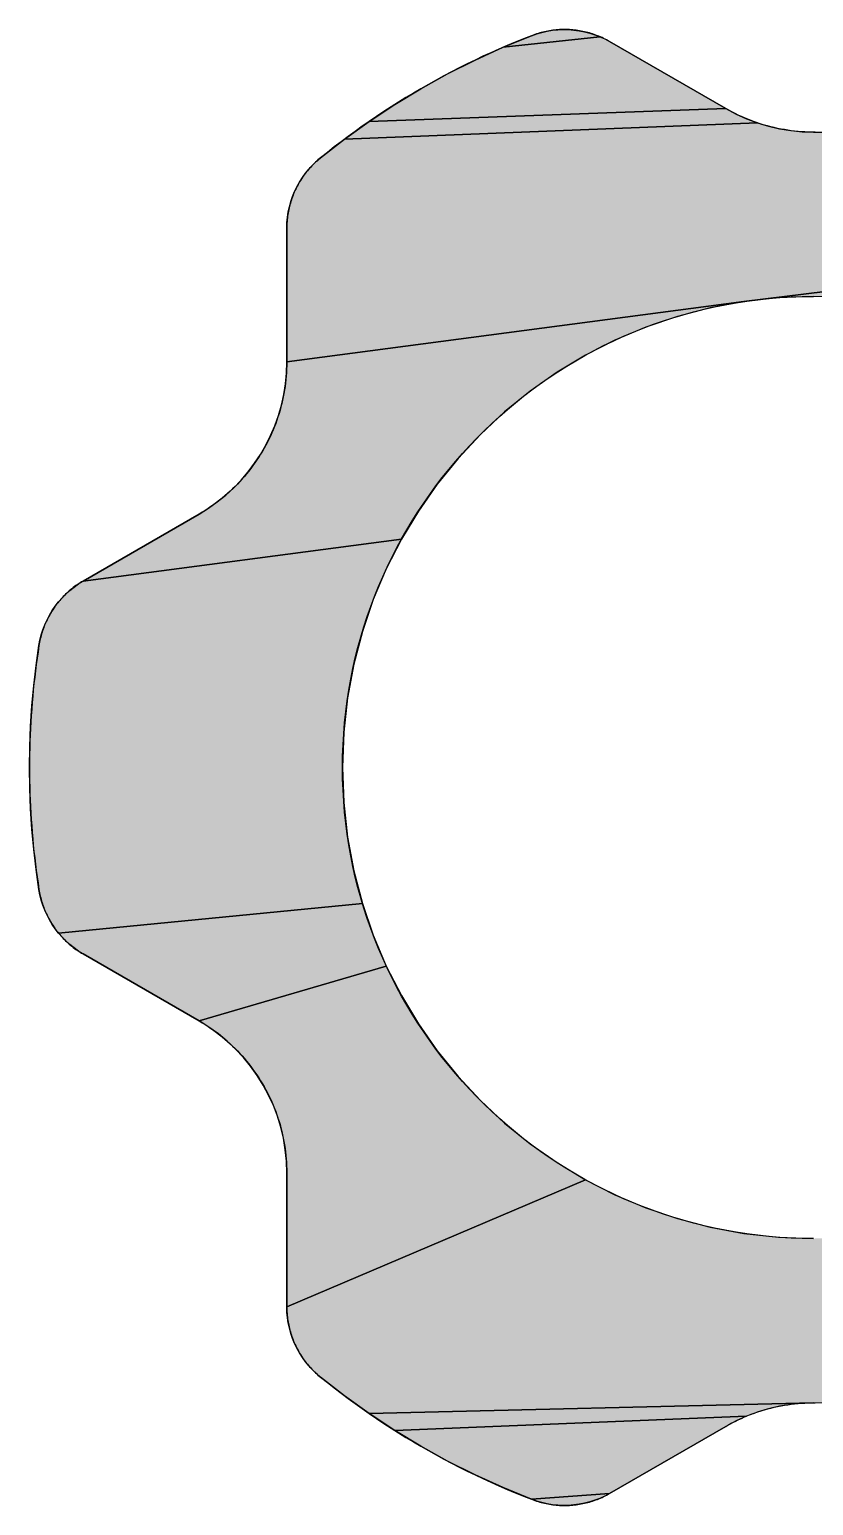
# Model space of a CAD drawing. Header units: millimetres. Extents: x 0 to 594, y 0 to 420.
# Drawn here: x 479.06 to 483.52, y 73.71 to 82.11 of the extents above; entities that cross this region are included whole.
import ezdxf

# ---------------------------------------------------------------- set-up
doc = ezdxf.new("R2010")
doc.units = ezdxf.units.MM
doc.header["$LTSCALE"] = 32.67
doc.layers.get('0').update_dxf_attribs({"linetype": 'CONTINUOUS'})

msp = doc.modelspace()

# ---------------------------------------------------------------- hatches: boundary and pattern name
at = {"linetype": 'CONTINUOUS'}
for points in [[(482.3613, 82.0412), (483.0223, 81.6599), (480.9926, 81.587), (481.1374, 81.6827), (481.2861, 81.7728), (481.4386, 81.8573), (481.5946, 81.9358), (481.754, 82.0084), (482.3057, 82.0689), (482.3339, 82.0559)], [(482.0667, 82.1084), (482.0972, 82.1098), (482.1277, 82.1093), (482.158, 82.107), (482.1883, 82.103), (482.2182, 82.0971), (482.2478, 82.0895), (482.277, 82.0801), (482.3057, 82.0689), (481.754, 82.0084), (481.9168, 82.0748), (481.9462, 82.0851), (481.9759, 82.0937), (482.006, 82.1004), (482.0363, 82.1053)], [(485.9068, 81.6827), (486.0517, 81.587), (486.1926, 81.4859), (483.5221, 81.5258), (483.5867, 81.5279), (483.6512, 81.5342), (483.7153, 81.5446), (483.7787, 81.5593), (483.8413, 81.5782), (483.9028, 81.6012), (483.9631, 81.6285), (484.0219, 81.6599), (485.2901, 82.0084), (485.4496, 81.9358), (485.6056, 81.8573), (485.7581, 81.7728)], [(483.1414, 81.6012), (483.2029, 81.5782), (480.8518, 81.4859), (480.9926, 81.587), (483.0223, 81.6599), (483.0811, 81.6285)], [(483.5221, 81.5258), (486.1926, 81.4859), (486.3293, 81.3795), (486.3528, 81.3593), (486.375, 81.3379), (486.3958, 81.3153), (486.4151, 81.2916), (486.4329, 81.2669), (486.4493, 81.2412), (486.464, 81.2147), (486.4772, 81.1873), (486.4887, 81.1592), (486.4986, 81.1304), (486.5067, 81.1009), (486.5131, 81.071), (486.5177, 81.0406), (486.5205, 81.0098), (486.5215, 80.9787), (483.1259, 80.5609), (480.5227, 80.2166), (480.5227, 80.9787), (480.5236, 81.0098), (480.5264, 81.0406), (480.531, 81.071), (480.5374, 81.1009), (480.5456, 81.1304), (480.5555, 81.1592), (480.567, 81.1873), (480.5802, 81.2147), (480.595, 81.2412), (480.6113, 81.2669), (480.6292, 81.2916), (480.6486, 81.3153), (480.6694, 81.3379), (480.6916, 81.3593), (480.7152, 81.3795), (480.8518, 81.4859), (483.2029, 81.5782), (483.2655, 81.5593), (483.3289, 81.5446), (483.3929, 81.5342), (483.4574, 81.5279)], [(483.5223, 80.59), (483.3221, 80.5827), (483.1259, 80.5609), (486.5215, 80.9787), (486.5215, 80.2166), (486.5235, 80.1539), (485.1363, 80.05), (484.9827, 80.1578), (484.8214, 80.2549), (484.6529, 80.3407), (484.4779, 80.4147), (484.2969, 80.4764), (484.1103, 80.5254), (483.9186, 80.5609), (483.7224, 80.5827)], [(482.2231, 80.2549), (482.0618, 80.1578), (481.908, 80.05), (481.7625, 79.932), (481.6256, 79.8043), (481.4979, 79.6674), (481.3799, 79.5218), (481.2721, 79.3681), (481.175, 79.2068), (479.3625, 78.9693), (480.0227, 79.351), (480.076, 79.384), (480.1268, 79.4199), (480.175, 79.4588), (480.2204, 79.5004), (480.263, 79.5445), (480.3027, 79.591), (480.3394, 79.6397), (480.373, 79.6905), (480.4035, 79.7433), (480.4307, 79.7978), (480.4546, 79.854), (480.475, 79.9117), (480.4919, 79.9706), (480.5052, 80.0307), (480.5149, 80.0919), (480.5207, 80.1539), (480.5227, 80.2166), (483.1259, 80.5609), (482.9343, 80.5254), (482.7476, 80.4764), (482.5665, 80.4147), (482.3915, 80.3407)], [(481.0892, 79.0384), (481.0152, 78.8633), (480.9534, 78.6822), (480.9045, 78.4956), (480.8689, 78.3039), (480.8472, 78.1078), (480.8398, 77.9076), (480.8472, 77.7074), (480.8689, 77.5113), (480.9045, 77.3196), (480.9534, 77.133), (479.2227, 76.9644), (479.2041, 76.9885), (479.1869, 77.0137), (479.1713, 77.0398), (479.1572, 77.0669), (479.1447, 77.0948), (479.1338, 77.1234), (479.1246, 77.1528), (479.1171, 77.1829), (479.1113, 77.2135), (479.095, 77.327), (479.0816, 77.4414), (479.071, 77.5567), (479.0635, 77.6729), (479.0589, 77.7898), (479.0574, 77.9076), (479.0589, 78.0254), (479.0635, 78.1424), (479.071, 78.2585), (479.0816, 78.3739), (479.095, 78.4884), (479.1113, 78.6021), (479.1171, 78.6327), (479.1246, 78.6626), (479.1338, 78.6919), (479.1447, 78.7205), (479.1572, 78.7484), (479.1713, 78.7754), (479.1869, 78.8015), (479.2041, 78.8266), (479.2227, 78.8506), (479.2427, 78.8736), (479.2641, 78.8954), (479.2868, 78.9159), (479.3108, 78.9351), (479.3361, 78.9529), (479.3625, 78.9693), (481.175, 79.2068)], [(480.9534, 77.133), (481.0152, 76.9519), (481.0892, 76.7769), (480.0227, 76.4646), (479.3625, 76.8459), (479.3361, 76.8622), (479.3108, 76.88), (479.2868, 76.8991), (479.2641, 76.9197), (479.2427, 76.9414), (479.2227, 76.9644)], [(481.175, 76.6084), (481.2721, 76.4471), (481.3799, 76.2934), (481.4979, 76.1478), (481.6256, 76.0109), (481.7625, 75.8832), (481.908, 75.7652), (482.0618, 75.6574), (482.2231, 75.5603), (480.5227, 74.8365), (480.5227, 75.5986), (480.5204, 75.6653), (480.5139, 75.7311), (480.503, 75.7959), (480.488, 75.8596), (480.469, 75.9218), (480.446, 75.9825), (480.4192, 76.0415), (480.3887, 76.0986), (480.3545, 76.1535), (480.3168, 76.2062), (480.2757, 76.2565), (480.2313, 76.3041), (480.1837, 76.3489), (480.133, 76.3907), (480.0793, 76.4294), (480.0227, 76.4646), (481.0892, 76.7769)], [(483.5223, 75.2252), (483.7224, 75.2325), (483.9186, 75.2543), (486.5215, 74.8365), (486.5205, 74.8055), (486.5177, 74.7747), (486.5131, 74.7444), (486.5067, 74.7144), (486.4986, 74.685), (486.4887, 74.6562), (486.4772, 74.6281), (486.464, 74.6007), (486.4493, 74.5741), (486.4329, 74.5484), (486.4151, 74.5237), (486.3958, 74.5), (486.375, 74.4773), (486.3528, 74.4559), (486.3293, 74.4357), (486.1926, 74.3293), (483.7153, 74.2707), (483.6512, 74.2812), (483.5867, 74.2874), (483.5221, 74.2895), (480.9926, 74.2282), (480.8518, 74.3293), (480.7152, 74.4357), (480.6916, 74.4559), (480.6694, 74.4773), (480.6486, 74.5), (480.6292, 74.5237), (480.6113, 74.5484), (480.595, 74.5741), (480.5802, 74.6007), (480.567, 74.6281), (480.5555, 74.6562), (480.5456, 74.685), (480.5374, 74.7144), (480.531, 74.7444), (480.5264, 74.7747), (480.5236, 74.8055), (480.5227, 74.8365), (482.2231, 75.5603), (482.3915, 75.4745), (482.5665, 75.4005), (482.7476, 75.3388), (482.9343, 75.2899), (483.1259, 75.2543), (483.3221, 75.2325)], [(483.2029, 74.2372), (483.1414, 74.2142), (481.1374, 74.1325), (480.9926, 74.2282), (483.5221, 74.2895), (483.4574, 74.2874), (483.3929, 74.2812), (483.3289, 74.2707), (483.2655, 74.2561)], [(483.0223, 74.1557), (482.3613, 73.7736), (481.9168, 73.7404), (481.754, 73.8068), (481.5946, 73.8794), (481.4386, 73.9579), (481.2861, 74.0424), (481.1374, 74.1325), (483.1414, 74.2142), (483.0811, 74.187)], [(482.3057, 73.7459), (482.277, 73.7348), (482.2478, 73.7254), (482.2182, 73.7178), (482.1883, 73.712), (482.158, 73.708), (482.1277, 73.7057), (482.0972, 73.7053), (482.0667, 73.7067), (482.0363, 73.7098), (482.006, 73.7148), (481.9759, 73.7215), (481.9462, 73.7301), (481.9168, 73.7404), (482.3613, 73.7736), (482.3339, 73.7589)]]:
    msp.add_hatch(color=7, dxfattribs=at).paths.add_polyline_path(points)

# ---------------------------------------------------------------- linework, layer by layer
at = {"color": 7, "linetype": 'CONTINUOUS'}
for p, q in [((483.0223, 81.6599), (482.3613, 82.0412)), ((480.5227, 80.9787), (480.5227, 80.2166)), ((480.0227, 79.351), (479.3625, 78.9693)), ((479.3625, 76.8459), (480.0227, 76.4646)), ((480.5227, 75.5986), (480.5227, 74.8365)), ((482.3613, 73.7736), (483.0223, 74.1557))]:
    msp.add_line(p, q, dxfattribs=at)
for points in [[(481.9168, 82.0748), (481.87, 82.0565), (481.8234, 82.0376), (481.7771, 82.0183), (481.7311, 81.9984), (481.6853, 81.978), (481.6398, 81.9572), (481.5946, 81.9358), (481.5496, 81.914), (481.505, 81.8917), (481.4606, 81.8688), (481.4166, 81.8456), (481.3728, 81.8218), (481.3293, 81.7976), (481.2861, 81.7728), (481.2433, 81.7477), (481.2007, 81.722), (481.1584, 81.6959), (481.1165, 81.6694), (481.0749, 81.6424), (481.0336, 81.6149), (480.9926, 81.587), (480.952, 81.5587), (480.9117, 81.5299), (480.8717, 81.5006), (480.8321, 81.471), (480.7928, 81.4409), (480.7538, 81.4104), (480.7152, 81.3795)], [(482.3613, 82.0412), (483.0223, 81.6599), (480.9926, 81.587), (481.1374, 81.6827), (481.2861, 81.7728), (481.4386, 81.8573), (481.5946, 81.9358), (481.754, 82.0084), (482.3057, 82.0689), (482.3339, 82.0559), (482.3613, 82.0412)], [(482.0667, 82.1084), (482.0972, 82.1098), (482.1277, 82.1093), (482.158, 82.107), (482.1883, 82.103), (482.2182, 82.0971), (482.2478, 82.0895), (482.277, 82.0801), (482.3057, 82.0689), (481.754, 82.0084), (481.9168, 82.0748), (481.9462, 82.0851), (481.9759, 82.0937), (482.006, 82.1004), (482.0363, 82.1053), (482.0667, 82.1084)], [(482.3613, 82.0412), (482.3528, 82.046), (482.3442, 82.0506), (482.3356, 82.0551), (482.3269, 82.0593), (482.3181, 82.0635), (482.3093, 82.0674), (482.3004, 82.0711), (482.2915, 82.0747), (482.2825, 82.0781), (482.2734, 82.0814), (482.2643, 82.0844), (482.2552, 82.0873), (482.246, 82.09), (482.2368, 82.0926), (482.2275, 82.0949), (482.2182, 82.0971), (482.2089, 82.0991), (482.1995, 82.101), (482.1901, 82.1027), (482.1807, 82.1042), (482.1713, 82.1055), (482.1618, 82.1066), (482.1524, 82.1076), (482.1429, 82.1084), (482.1334, 82.109), (482.1239, 82.1095), (482.1143, 82.1097), (482.1048, 82.1098), (482.0953, 82.1097), (482.0857, 82.1095), (482.0762, 82.1091), (482.0667, 82.1084), (482.0572, 82.1077), (482.0476, 82.1067), (482.0381, 82.1056), (482.0287, 82.1043), (482.0192, 82.1028), (482.0097, 82.1011), (482.0003, 82.0993), (481.9909, 82.0973), (481.9815, 82.0951), (481.9722, 82.0927), (481.9629, 82.0902), (481.9536, 82.0874), (481.9443, 82.0845), (481.9351, 82.0815), (481.9259, 82.0782), (481.9168, 82.0748)], [(485.9068, 81.6827), (486.0517, 81.587), (486.1926, 81.4859), (483.5221, 81.5258), (483.5867, 81.5279), (483.6512, 81.5342), (483.7153, 81.5446), (483.7787, 81.5593), (483.8413, 81.5782), (483.9028, 81.6012), (483.9631, 81.6285), (484.0219, 81.6599), (485.2901, 82.0084), (485.4496, 81.9358), (485.6056, 81.8573), (485.7581, 81.7728), (485.9068, 81.6827)], [(483.1414, 81.6012), (483.2029, 81.5782), (480.8518, 81.4859), (480.9926, 81.587), (483.0223, 81.6599), (483.0811, 81.6285), (483.1414, 81.6012)], [(483.5318, 81.5258), (483.5123, 81.5258), (483.4928, 81.5262), (483.4732, 81.527), (483.4537, 81.5281), (483.4343, 81.5296), (483.4148, 81.5315), (483.3954, 81.5338), (483.376, 81.5365), (483.3566, 81.5396), (483.3373, 81.543), (483.3181, 81.5468), (483.2989, 81.551), (483.2798, 81.5556), (483.2607, 81.5606), (483.2417, 81.5659), (483.2229, 81.5717), (483.2041, 81.5778), (483.1854, 81.5843), (483.1668, 81.5912), (483.1483, 81.5984), (483.1299, 81.6061), (483.1116, 81.6141), (483.0935, 81.6225), (483.0755, 81.6313), (483.0576, 81.6405), (483.0399, 81.65), (483.0223, 81.6599)], [(486.5215, 80.9787), (483.1259, 80.5609), (480.5227, 80.2166), (480.5227, 80.9787), (480.5236, 81.0098), (480.5264, 81.0406), (480.531, 81.071), (480.5374, 81.1009), (480.5456, 81.1304), (480.5555, 81.1592), (480.567, 81.1873), (480.5802, 81.2147), (480.595, 81.2412), (480.6113, 81.2669), (480.6292, 81.2916), (480.6486, 81.3153), (480.6694, 81.3379), (480.6916, 81.3593), (480.7152, 81.3795), (480.8518, 81.4859), (483.2029, 81.5782), (483.2655, 81.5593), (483.3289, 81.5446), (483.3929, 81.5342), (483.4574, 81.5279), (483.5221, 81.5258)], [(483.5221, 81.5258), (486.1926, 81.4859)], [(480.7152, 81.3795), (480.7077, 81.3733), (480.7003, 81.367), (480.6931, 81.3606), (480.6859, 81.3541), (480.6789, 81.3474), (480.6721, 81.3406), (480.6654, 81.3337), (480.6588, 81.3267), (480.6524, 81.3196), (480.6461, 81.3124), (480.6399, 81.3051), (480.6339, 81.2976), (480.628, 81.2901), (480.6223, 81.2825), (480.6167, 81.2747), (480.6113, 81.2669), (480.606, 81.259), (480.6009, 81.251), (480.5959, 81.2428), (480.5911, 81.2347), (480.5865, 81.2264), (480.5819, 81.218), (480.5776, 81.2096), (480.5734, 81.2011), (480.5693, 81.1925), (480.5655, 81.1838), (480.5617, 81.1751), (480.5582, 81.1662), (480.5548, 81.1574), (480.5516, 81.1484), (480.5485, 81.1394), (480.5456, 81.1303), (480.5429, 81.1212), (480.5403, 81.112), (480.5379, 81.1028), (480.5357, 81.0935), (480.5336, 81.0842), (480.5317, 81.0748), (480.53, 81.0653), (480.5285, 81.0559), (480.5271, 81.0463), (480.5259, 81.0368), (480.5249, 81.0272), (480.5241, 81.0175), (480.5235, 81.0079), (480.523, 80.9982), (480.5227, 80.9885), (480.5227, 80.9787)], [(483.5223, 80.59), (483.3221, 80.5827), (483.1259, 80.5609), (486.5215, 80.9787), (486.5215, 80.2166), (486.5235, 80.1539), (485.1363, 80.05), (484.9827, 80.1578), (484.8214, 80.2549), (484.6529, 80.3407), (484.4779, 80.4147), (484.2969, 80.4764), (484.1103, 80.5254), (483.9186, 80.5609), (483.7224, 80.5827), (483.5223, 80.59)], [(482.2231, 80.2549), (482.0618, 80.1578), (481.908, 80.05), (481.7625, 79.932), (481.6256, 79.8043), (481.4979, 79.6674), (481.3799, 79.5218), (481.2721, 79.3681), (481.175, 79.2068), (479.3625, 78.9693), (480.0227, 79.351), (480.076, 79.384), (480.1268, 79.4199), (480.175, 79.4588), (480.2204, 79.5004), (480.263, 79.5445), (480.3027, 79.591), (480.3394, 79.6397), (480.373, 79.6905), (480.4035, 79.7433), (480.4307, 79.7978), (480.4546, 79.854), (480.475, 79.9117), (480.4919, 79.9706), (480.5052, 80.0307), (480.5149, 80.0919), (480.5207, 80.1539), (480.5227, 80.2166), (483.1259, 80.5609), (482.9343, 80.5254), (482.7476, 80.4764), (482.5665, 80.4147), (482.3915, 80.3407), (482.2231, 80.2549)], [(480.8398, 77.9076), (480.8406, 77.9718), (480.8428, 78.0357), (480.8466, 78.0991), (480.8518, 78.1622), (480.8584, 78.2249), (480.8665, 78.2871), (480.876, 78.3488), (480.8868, 78.4101), (480.8991, 78.4709), (480.9127, 78.5312), (480.9277, 78.5909), (480.944, 78.6502), (480.9616, 78.7088), (480.9805, 78.767), (481.0007, 78.8245), (481.0221, 78.8814), (481.0448, 78.9377), (481.0687, 78.9933), (481.0938, 79.0483), (481.1202, 79.1026), (481.1477, 79.1563), (481.1763, 79.2092), (481.2061, 79.2614), (481.237, 79.3128), (481.2691, 79.3635), (481.3022, 79.4135), (481.3364, 79.4626), (481.3717, 79.511), (481.408, 79.5585), (481.4453, 79.6051), (481.4837, 79.6509), (481.523, 79.6959), (481.5633, 79.7399), (481.6046, 79.7831), (481.6468, 79.8253), (481.6899, 79.8665), (481.734, 79.9069), (481.7789, 79.9462), (481.8247, 79.9845), (481.8714, 80.0219), (481.9189, 80.0582), (481.9673, 80.0934), (482.0164, 80.1277), (482.0663, 80.1608), (482.117, 80.1928), (482.1685, 80.2238), (482.2207, 80.2536), (482.2736, 80.2822), (482.3272, 80.3097), (482.3816, 80.336), (482.4366, 80.3611), (482.4922, 80.3851), (482.5485, 80.4077), (482.6054, 80.4292), (482.6629, 80.4494), (482.721, 80.4683), (482.7797, 80.4859), (482.8389, 80.5022), (482.8987, 80.5171), (482.959, 80.5308), (483.0198, 80.543), (483.0811, 80.5539), (483.1428, 80.5634), (483.205, 80.5715), (483.2677, 80.5781), (483.3307, 80.5833), (483.3942, 80.587), (483.458, 80.5893), (483.5223, 80.59)], [(480.5227, 80.2166), (480.5225, 80.1964), (480.5218, 80.1763), (480.5208, 80.1562), (480.5194, 80.1363), (480.5176, 80.1164), (480.5154, 80.0965), (480.5128, 80.0768), (480.5099, 80.0572), (480.5065, 80.0376), (480.5028, 80.0182), (480.4987, 79.9988), (480.4942, 79.9796), (480.4893, 79.9605), (480.4841, 79.9415), (480.4785, 79.9227), (480.4725, 79.904), (480.4662, 79.8854), (480.4595, 79.8669), (480.4525, 79.8486), (480.4451, 79.8305), (480.4373, 79.8125), (480.4293, 79.7947), (480.4208, 79.7771), (480.4121, 79.7596), (480.403, 79.7423), (480.3935, 79.7252), (480.3837, 79.7082), (480.3736, 79.6915), (480.3632, 79.675), (480.3525, 79.6587), (480.3414, 79.6425), (480.33, 79.6266), (480.3183, 79.6109), (480.3063, 79.5955), (480.294, 79.5802), (480.2813, 79.5652), (480.2684, 79.5505), (480.2552, 79.536), (480.2416, 79.5217), (480.2278, 79.5077), (480.2137, 79.4939), (480.1993, 79.4804), (480.1846, 79.4672), (480.1696, 79.4543), (480.1544, 79.4416), (480.1389, 79.4292), (480.1231, 79.4171), (480.107, 79.4053), (480.0906, 79.3938), (480.074, 79.3827), (480.0572, 79.3718), (480.04, 79.3612), (480.0227, 79.351)], [(481.0892, 79.0384), (481.0152, 78.8633), (480.9534, 78.6822), (480.9045, 78.4956), (480.8689, 78.3039), (480.8472, 78.1078), (480.8398, 77.9076), (480.8472, 77.7074), (480.8689, 77.5113), (480.9045, 77.3196), (480.9534, 77.133), (479.2227, 76.9644), (479.2041, 76.9885), (479.1869, 77.0137), (479.1713, 77.0398), (479.1572, 77.0669), (479.1447, 77.0948), (479.1338, 77.1234), (479.1246, 77.1528), (479.1171, 77.1829), (479.1113, 77.2135), (479.095, 77.327), (479.0816, 77.4414), (479.071, 77.5567), (479.0635, 77.6729), (479.0589, 77.7898), (479.0574, 77.9076), (479.0589, 78.0254), (479.0635, 78.1424), (479.071, 78.2585), (479.0816, 78.3739), (479.095, 78.4884), (479.1113, 78.6021), (479.1171, 78.6327), (479.1246, 78.6626), (479.1338, 78.6919), (479.1447, 78.7205), (479.1572, 78.7484), (479.1713, 78.7754), (479.1869, 78.8015), (479.2041, 78.8266), (479.2227, 78.8506), (479.2427, 78.8736), (479.2641, 78.8954), (479.2868, 78.9159), (479.3108, 78.9351), (479.3361, 78.9529), (479.3625, 78.9693), (481.175, 79.2068), (481.0892, 79.0384)], [(479.3625, 78.9693), (479.3541, 78.9644), (479.3458, 78.9593), (479.3377, 78.954), (479.3296, 78.9486), (479.3217, 78.9431), (479.3139, 78.9374), (479.3062, 78.9316), (479.2986, 78.9257), (479.2912, 78.9196), (479.2839, 78.9134), (479.2767, 78.9071), (479.2696, 78.9006), (479.2627, 78.8941), (479.2559, 78.8874), (479.2492, 78.8805), (479.2427, 78.8736), (479.2363, 78.8666), (479.23, 78.8594), (479.2239, 78.8521), (479.2179, 78.8447), (479.212, 78.8372), (479.2063, 78.8296), (479.2007, 78.8219), (479.1953, 78.8141), (479.19, 78.8062), (479.1849, 78.7983), (479.1799, 78.7902), (479.175, 78.782), (479.1704, 78.7737), (479.1658, 78.7654), (479.1614, 78.7569), (479.1572, 78.7484), (479.1531, 78.7398), (479.1492, 78.7311), (479.1454, 78.7223), (479.1418, 78.7135), (479.1383, 78.7045), (479.135, 78.6955), (479.1319, 78.6865), (479.129, 78.6773), (479.1262, 78.6682), (479.1235, 78.6589), (479.1211, 78.6496), (479.1188, 78.6402), (479.1167, 78.6308), (479.1147, 78.6213), (479.1129, 78.6117), (479.1113, 78.6021)], [(479.1113, 78.6021), (479.1059, 78.5663), (479.1007, 78.5304), (479.0958, 78.4944), (479.0912, 78.4584), (479.0869, 78.4222), (479.0828, 78.386), (479.0791, 78.3497), (479.0757, 78.3133), (479.0725, 78.2768), (479.0697, 78.2402), (479.0671, 78.2036), (479.0648, 78.1669), (479.0629, 78.1301), (479.0612, 78.0932), (479.0599, 78.0562), (479.0588, 78.0192), (479.058, 77.9821), (479.0576, 77.9449), (479.0574, 77.9076)], [(479.0574, 77.9076), (479.0576, 77.8703), (479.058, 77.8331), (479.0588, 77.796), (479.0599, 77.759), (479.0612, 77.722), (479.0629, 77.6851), (479.0648, 77.6483), (479.0671, 77.6116), (479.0697, 77.575), (479.0725, 77.5385), (479.0757, 77.502), (479.0791, 77.4656), (479.0828, 77.4293), (479.0869, 77.3931), (479.0912, 77.357), (479.0958, 77.321), (479.1007, 77.2851), (479.1059, 77.2492), (479.1113, 77.2135)], [(483.5223, 75.2252), (483.458, 75.2259), (483.3942, 75.2282), (483.3307, 75.2319), (483.2677, 75.2371), (483.205, 75.2438), (483.1428, 75.2518), (483.0811, 75.2613), (483.0198, 75.2722), (482.959, 75.2844), (482.8987, 75.2981), (482.8389, 75.313), (482.7797, 75.3293), (482.721, 75.3469), (482.6629, 75.3658), (482.6054, 75.386), (482.5485, 75.4075), (482.4922, 75.4301), (482.4366, 75.4541), (482.3816, 75.4792), (482.3272, 75.5055), (482.2736, 75.533), (482.2207, 75.5617), (482.1685, 75.5915), (482.117, 75.6224), (482.0663, 75.6544), (482.0164, 75.6876), (481.9673, 75.7218), (481.9189, 75.757), (481.8714, 75.7933), (481.8247, 75.8307), (481.7789, 75.869), (481.734, 75.9084), (481.6899, 75.9487), (481.6468, 75.9899), (481.6046, 76.0321), (481.5633, 76.0753), (481.523, 76.1193), (481.4837, 76.1643), (481.4453, 76.2101), (481.408, 76.2567), (481.3717, 76.3043), (481.3364, 76.3526), (481.3022, 76.4017), (481.2691, 76.4517), (481.237, 76.5024), (481.2061, 76.5538), (481.1763, 76.606), (481.1477, 76.659), (481.1202, 76.7126), (481.0938, 76.7669), (481.0687, 76.8219), (481.0448, 76.8775), (481.0221, 76.9338), (481.0007, 76.9907), (480.9805, 77.0483), (480.9616, 77.1064), (480.944, 77.165), (480.9277, 77.2243), (480.9127, 77.284), (480.8991, 77.3443), (480.8868, 77.4051), (480.876, 77.4664), (480.8665, 77.5282), (480.8584, 77.5904), (480.8518, 77.653), (480.8466, 77.7161), (480.8428, 77.7795), (480.8406, 77.8434), (480.8398, 77.9076)], [(479.1113, 77.2135), (479.1129, 77.2038), (479.1147, 77.1943), (479.1167, 77.1848), (479.1188, 77.1753), (479.1211, 77.1659), (479.1235, 77.1566), (479.1262, 77.1473), (479.129, 77.1381), (479.1319, 77.1289), (479.135, 77.1198), (479.1383, 77.1108), (479.1418, 77.1019), (479.1454, 77.093), (479.1492, 77.0842), (479.1531, 77.0755), (479.1572, 77.0669), (479.1614, 77.0583), (479.1658, 77.0498), (479.1704, 77.0415), (479.175, 77.0332), (479.1799, 77.025), (479.1849, 77.0169), (479.19, 77.0089), (479.1953, 77.001), (479.2007, 76.9932), (479.2063, 76.9854), (479.212, 76.9778), (479.2179, 76.9703), (479.2239, 76.9629), (479.23, 76.9557), (479.2363, 76.9485), (479.2427, 76.9414), (479.2492, 76.9345), (479.2559, 76.9277), (479.2627, 76.921), (479.2696, 76.9144), (479.2767, 76.908), (479.2839, 76.9016), (479.2912, 76.8955), (479.2986, 76.8894), (479.3062, 76.8835), (479.3139, 76.8777), (479.3217, 76.872), (479.3296, 76.8665), (479.3377, 76.8611), (479.3458, 76.8559), (479.3541, 76.8508), (479.3625, 76.8459)], [(480.9534, 77.133), (481.0152, 76.9519), (481.0892, 76.7769), (480.0227, 76.4646), (479.3625, 76.8459), (479.3361, 76.8622), (479.3108, 76.88), (479.2868, 76.8991), (479.2641, 76.9197), (479.2427, 76.9414), (479.2227, 76.9644), (480.9534, 77.133)], [(481.175, 76.6084), (481.2721, 76.4471), (481.3799, 76.2934), (481.4979, 76.1478), (481.6256, 76.0109), (481.7625, 75.8832), (481.908, 75.7652), (482.0618, 75.6574), (482.2231, 75.5603), (480.5227, 74.8365), (480.5227, 75.5986), (480.5204, 75.6653), (480.5139, 75.7311), (480.503, 75.7959), (480.488, 75.8596), (480.469, 75.9218), (480.446, 75.9825), (480.4192, 76.0415), (480.3887, 76.0986), (480.3545, 76.1535), (480.3168, 76.2062), (480.2757, 76.2565), (480.2313, 76.3041), (480.1837, 76.3489), (480.133, 76.3907), (480.0793, 76.4294), (480.0227, 76.4646), (481.0892, 76.7769), (481.175, 76.6084)], [(480.0227, 76.4646), (480.04, 76.4543), (480.0572, 76.4437), (480.074, 76.4328), (480.0906, 76.4216), (480.107, 76.4101), (480.1231, 76.3983), (480.1389, 76.3861), (480.1544, 76.3737), (480.1696, 76.3611), (480.1846, 76.3481), (480.1993, 76.3349), (480.2137, 76.3214), (480.2278, 76.3076), (480.2416, 76.2936), (480.2552, 76.2793), (480.2684, 76.2648), (480.2813, 76.25), (480.294, 76.235), (480.3063, 76.2198), (480.3183, 76.2043), (480.33, 76.1886), (480.3414, 76.1727), (480.3525, 76.1566), (480.3632, 76.1403), (480.3736, 76.1237), (480.3837, 76.107), (480.3935, 76.0901), (480.403, 76.073), (480.4121, 76.0557), (480.4208, 76.0382), (480.4293, 76.0206), (480.4373, 76.0028), (480.4451, 75.9848), (480.4525, 75.9667), (480.4595, 75.9484), (480.4662, 75.9299), (480.4725, 75.9114), (480.4785, 75.8926), (480.4841, 75.8738), (480.4893, 75.8548), (480.4942, 75.8357), (480.4987, 75.8165), (480.5028, 75.7971), (480.5065, 75.7777), (480.5099, 75.7582), (480.5128, 75.7385), (480.5154, 75.7188), (480.5176, 75.6989), (480.5194, 75.679), (480.5208, 75.659), (480.5218, 75.639), (480.5225, 75.6188), (480.5227, 75.5986)], [(483.5867, 74.2874), (483.5221, 74.2895), (480.9926, 74.2282), (480.8518, 74.3293), (480.7152, 74.4357), (480.6916, 74.4559), (480.6694, 74.4773), (480.6486, 74.5), (480.6292, 74.5237), (480.6113, 74.5484), (480.595, 74.5741), (480.5802, 74.6007), (480.567, 74.6281), (480.5555, 74.6562), (480.5456, 74.685), (480.5374, 74.7144), (480.531, 74.7444), (480.5264, 74.7747), (480.5236, 74.8055), (480.5227, 74.8365), (482.2231, 75.5603), (482.3915, 75.4745), (482.5665, 75.4005), (482.7476, 75.3388), (482.9343, 75.2899), (483.1259, 75.2543), (483.3221, 75.2325), (483.5223, 75.2252)], [(480.5227, 74.8365), (480.5227, 74.8268), (480.523, 74.8171), (480.5235, 74.8074), (480.5241, 74.7977), (480.5249, 74.7881), (480.5259, 74.7785), (480.5271, 74.769), (480.5285, 74.7595), (480.53, 74.75), (480.5317, 74.7406), (480.5336, 74.7312), (480.5357, 74.7219), (480.5379, 74.7126), (480.5403, 74.7033), (480.5429, 74.6942), (480.5456, 74.685), (480.5485, 74.676), (480.5516, 74.667), (480.5548, 74.658), (480.5582, 74.6491), (480.5617, 74.6403), (480.5655, 74.6316), (480.5693, 74.6229), (480.5734, 74.6143), (480.5776, 74.6058), (480.5819, 74.5973), (480.5865, 74.589), (480.5911, 74.5807), (480.5959, 74.5725), (480.6009, 74.5644), (480.606, 74.5563), (480.6113, 74.5484), (480.6167, 74.5406), (480.6223, 74.5328), (480.628, 74.5252), (480.6339, 74.5176), (480.6399, 74.5102), (480.6461, 74.5029), (480.6524, 74.4956), (480.6588, 74.4885), (480.6654, 74.4815), (480.6721, 74.4746), (480.6789, 74.4678), (480.6859, 74.4612), (480.6931, 74.4546), (480.7003, 74.4482), (480.7077, 74.4419), (480.7152, 74.4357)], [(480.7152, 74.4357), (480.7538, 74.4048), (480.7928, 74.3743), (480.8321, 74.3442), (480.8717, 74.3146), (480.9117, 74.2853), (480.952, 74.2566), (480.9926, 74.2282), (481.0336, 74.2003), (481.0749, 74.1728), (481.1165, 74.1458), (481.1584, 74.1193), (481.2007, 74.0932), (481.2433, 74.0675), (481.2861, 74.0424), (481.3293, 74.0177), (481.3728, 73.9934), (481.4166, 73.9697), (481.4606, 73.9464), (481.505, 73.9235), (481.5496, 73.9012), (481.5946, 73.8794), (481.6398, 73.858), (481.6853, 73.8372), (481.7311, 73.8168), (481.7771, 73.797), (481.8234, 73.7776), (481.87, 73.7588), (481.9168, 73.7404)], [(483.2029, 74.2372), (483.1414, 74.2142), (481.1374, 74.1325), (480.9926, 74.2282), (483.5221, 74.2895), (483.4574, 74.2874), (483.3929, 74.2812), (483.3289, 74.2707), (483.2655, 74.2561), (483.2029, 74.2372)], [(483.0223, 74.1557), (482.3613, 73.7736), (481.9168, 73.7404), (481.754, 73.8068), (481.5946, 73.8794), (481.4386, 73.9579), (481.2861, 74.0424), (481.1374, 74.1325), (483.1414, 74.2142), (483.0811, 74.187), (483.0223, 74.1557)], [(483.0223, 74.1557), (483.0399, 74.1656), (483.0576, 74.1751), (483.0755, 74.1842), (483.0935, 74.193), (483.1116, 74.2014), (483.1299, 74.2094), (483.1483, 74.217), (483.1668, 74.2243), (483.1854, 74.2311), (483.2041, 74.2376), (483.2229, 74.2437), (483.2417, 74.2495), (483.2607, 74.2548), (483.2798, 74.2597), (483.2989, 74.2643), (483.3181, 74.2685), (483.3373, 74.2723), (483.3566, 74.2758), (483.376, 74.2788), (483.3954, 74.2815), (483.4148, 74.2838), (483.4343, 74.2857), (483.4537, 74.2872), (483.4732, 74.2883), (483.4928, 74.2891), (483.5123, 74.2895), (483.5318, 74.2895)], [(482.3057, 73.7459), (482.277, 73.7348), (482.2478, 73.7254), (482.2182, 73.7178), (482.1883, 73.712), (482.158, 73.708), (482.1277, 73.7057), (482.0972, 73.7053), (482.0667, 73.7067), (482.0363, 73.7098), (482.006, 73.7148), (481.9759, 73.7215), (481.9462, 73.7301), (481.9168, 73.7404), (482.3613, 73.7736), (482.3339, 73.7589), (482.3057, 73.7459)], [(481.9168, 73.7404), (481.9259, 73.737), (481.9351, 73.7337), (481.9443, 73.7307), (481.9536, 73.7278), (481.9629, 73.725), (481.9722, 73.7225), (481.9815, 73.7201), (481.9909, 73.7179), (482.0003, 73.7159), (482.0097, 73.7141), (482.0192, 73.7124), (482.0287, 73.7109), (482.0381, 73.7096), (482.0476, 73.7084), (482.0572, 73.7075), (482.0667, 73.7067), (482.0762, 73.706), (482.0857, 73.7056), (482.0953, 73.7053), (482.1048, 73.7052), (482.1143, 73.7053), (482.1239, 73.7056), (482.1334, 73.706), (482.1429, 73.7066), (482.1524, 73.7074), (482.1618, 73.7084), (482.1713, 73.7095), (482.1807, 73.7108), (482.1901, 73.7123), (482.1995, 73.7139), (482.2089, 73.7158), (482.2182, 73.7178), (482.2275, 73.72), (482.2368, 73.7223), (482.246, 73.7249), (482.2552, 73.7276), (482.2643, 73.7304), (482.2734, 73.7335), (482.2825, 73.7367), (482.2915, 73.7401), (482.3004, 73.7437), (482.3093, 73.7475), (482.3181, 73.7514), (482.3269, 73.7555), (482.3356, 73.7598), (482.3442, 73.7642), (482.3528, 73.7688), (482.3613, 73.7736)]]:
    msp.add_lwpolyline(points, dxfattribs=at)

doc.saveas('drawing.dxf')
